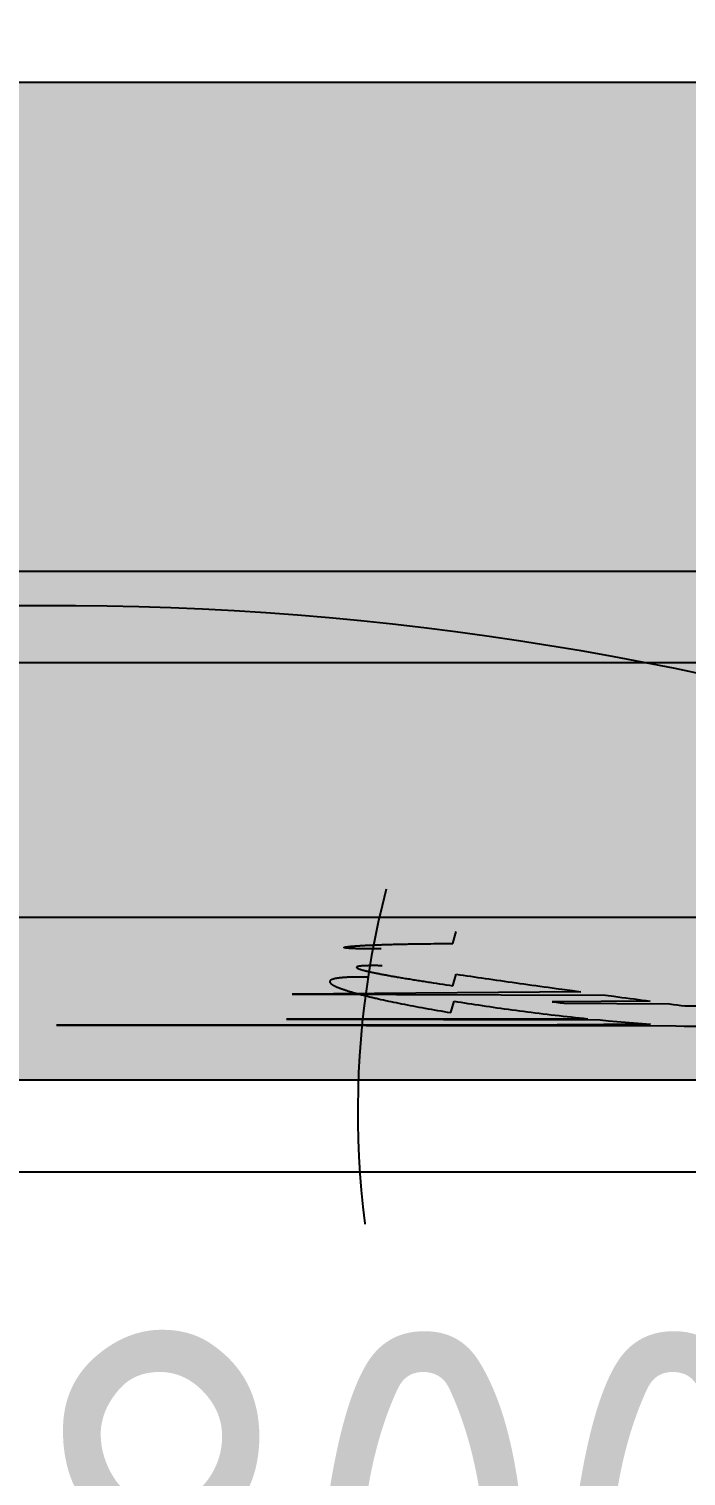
# Model space of a CAD drawing. Extents: x -74236 to 286982, y -14633 to 132816.
# Drawn here: x 93656 to 93979, y 114580 to 115291 of the extents above; entities that cross this region are included whole.
import ezdxf

# ---------------------------------------------------------------- set-up
doc = ezdxf.new("R2010")
doc.units = 0
doc.header["$LTSCALE"] = 10
doc.header["$MEASUREMENT"] = 0
doc.header["$PDSIZE"] = 5
for name, color, linetype in [('1活动家具', 4, 'Continuous'), ('3地坪', 8, 'Continuous'), ('5顶面布置', 3, 'Continuous'), ('5顶面标注', 3, 'Continuous'), ('6灯具标注', 1, 'Continuous'), ('7开关', 1, 'Continuous'), ('图框', 4, 'Continuous')]:
    doc.layers.add(name, color=color, linetype=linetype)
doc.styles.get("Standard").update_dxf_attribs({"font": 'gbenor.shx', "bigfont": 'gbcbig.shx'})
doc.styles.add('宋体', font='')
doc.styles.get('宋体').set_extended_font_data('SimSun')
doc.dimstyles.new('1-50 顶面', dxfattribs={"dimscale": 50, "dimtxt": 2.8, "dimasz": 1.5, "dimexe": 1, "dimexo": 1, "dimgap": 0.1, "dimtad": 1, "dimdec": 0, "dimzin": 0, "dimdsep": 46, "dimtxsty": '宋体', "dimblk": 'ARCHTICK', "dimcen": 0, "dimdle": 1, "dimclrd": 8, "dimclre": 8, "dimclrt": 43, "dimadec": 0, "dimazin": 0, "dimtfac": 1, "dimtdec": 0, "dimtix": 1, "dimtmove": 1, "dimatfit": 0, "dimldrblk": 'BOXFILLED', "dimfxl": 5, "dimfxlon": 1, "dimtfill": 1, "dimtolj": 1, "dimtzin": 0, "dimlwd": -1, "dimlwe": -1, "dimarcsym": 1})
doc.dimstyles.new('wl20', dxfattribs={"dimscale": 60, "dimtxt": 1.8, "dimasz": 0.03, "dimexe": 0, "dimexo": 0.625, "dimgap": 0.2, "dimtad": 1, "dimdec": 0, "dimrnd": 0.05, "dimdsep": 46, "dimtxsty": 'Standard', "dimblk": 'BZ', "dimcen": 0.06, "dimclrd": 127, "dimclre": 127, "dimclrt": 1, "dimadec": 0, "dimazin": 0, "dimtfac": 1, "dimtdec": 0, "dimtix": 1, "dimtmove": 2, "dimatfit": 3, "dimldrblk": 'jt', "dimfxl": 1, "dimtvp": 1, "dimtfill": 1, "dimtolj": 1, "dimtzin": 0, "dimarcsym": 0})

# ---------------------------------------------------------------- blocks, each defined once
blk = doc.blocks.new('_ArchTick')
at = {"color": 0, "linetype": 'ByBlock', "const_width": 0.4}
blk.add_lwpolyline([(-0.5, -0.5), (0.5, 0.5)], dxfattribs=at)
blk = doc.blocks.new('*D302')
at = {"color": 8, "transparency": 16777216}
for p, q in [((92884.15, 115547.67), (92884.15, 115847.67)), ((96254.15, 115547.67), (96254.15, 115847.67)), ((96304.15, 115797.67), (92834.15, 115797.67))]:
    blk.add_line(p, q, dxfattribs=at)
at = {"layer": 'Defpoints', "color": 0, "transparency": 16777216}
for p in [(92884.15, 115797.67), (92884.15, 115244.53), (96254.15, 115244.53)]:
    blk.add_point(p, dxfattribs=at)
at = {"color": 8, "transparency": 16777216, "xscale": 75, "yscale": 75, "zscale": 75, "rotation": 180}
blk.add_blockref('_ArchTick', (92884.15, 115797.67), dxfattribs=at)
at = {"color": 8, "transparency": 16777216, "xscale": 75, "yscale": 75, "zscale": 75}
blk.add_blockref('_ArchTick', (96254.15, 115797.67), dxfattribs=at)
at = {"color": 43, "transparency": 16777216, "insert": (94569.15, 115927.67), "char_height": 250, "attachment_point": 5, "style": '宋体', "bg_fill": 3, "box_fill_scale": 1.25, "bg_fill_color": 256, "bg_fill_true_color": 13158600, "bg_fill_transparency": 0}
blk.add_mtext('\\A1;3370', dxfattribs=at)
blk = doc.blocks.new('_BoxFilled')
at = {"color": 0, "linetype": 'ByBlock', "lineweight": -2}
blk.add_line((-0.5, 0), (-1, 0), dxfattribs=at)
at = {"color": 0, "linetype": 'ByBlock'}
blk.add_solid([(-0.5, 0.5), (0.5, 0.5), (-0.5, -0.5), (0.5, -0.5)], dxfattribs=at)
blk = doc.blocks.new('BZ')
at = {"layer": '图框', "linetype": 'Continuous'}
blk.add_hatch(color=2, dxfattribs=at).paths.add_polyline_path([(9.59, 6.47), (6.57, 9.41), (-10.49, -7.49), (-7.44, -10.7)])
blk.add_lwpolyline([(-7.44, -10.7), (9.59, 6.47), (6.57, 9.41), (-10.49, -7.49), (-7.44, -10.7)], dxfattribs=at)
blk = doc.blocks.new('*D494')
at = {"layer": '7开关', "color": 127, "lineweight": -2, "transparency": 16777216}
for p, q in [((93492.88, 115061.93), (93492.88, 115447.4)), ((93494.68, 115447.4), (95591.08, 115447.4)), ((95592.88, 115061.93), (95592.88, 115447.4))]:
    blk.add_line(p, q, dxfattribs=at)
at = {"layer": 'Defpoints', "color": 0, "transparency": 16777216}
for p in [(95592.88, 115447.4), (93492.88, 115024.43), (95592.88, 115024.43)]:
    blk.add_point(p, dxfattribs=at)
at = {"layer": '7开关', "color": 127, "lineweight": -2, "transparency": 16777216, "xscale": 1.8, "yscale": 1.8, "zscale": 1.8, "rotation": 180}
blk.add_blockref('BZ', (93492.88, 115447.4), dxfattribs=at)
at = {"layer": '7开关', "color": 127, "lineweight": -2, "transparency": 16777216, "xscale": 1.8, "yscale": 1.8, "zscale": 1.8}
blk.add_blockref('BZ', (95592.88, 115447.4), dxfattribs=at)
at = {"layer": '7开关', "color": 1, "transparency": 16777216, "insert": (94542.88, 115564.4), "char_height": 210, "attachment_point": 5, "bg_fill": 3, "box_fill_scale": 1.25, "bg_fill_color": 256, "bg_fill_true_color": 13158600, "bg_fill_transparency": 0}
blk.add_mtext('\\A1;2100', dxfattribs=at)
blk = doc.blocks.new('jt')
at = {"layer": '图框', "linetype": 'Continuous'}
blk.add_hatch(color=2, dxfattribs=at).paths.add_polyline_path([(-22, 17.67), (-16.75, 22.22), (0, 0), (-16.7, -22.03), (-22.01, -17.6), (-5.68, -0.01)])
blk.add_lwpolyline([(-22, 17.67), (-16.75, 22.22), (0, 0), (-16.7, -22.03), (-22.01, -17.6), (-5.68, -0.01), (-22, 17.67)], dxfattribs=at)
blk = doc.blocks.new('*D523')
at = {"layer": '6灯具标注', "color": 127, "lineweight": -2, "transparency": 16777216}
for p, q in [((93444.15, 114856.93), (93444.15, 114429.23)), ((94244.15, 114830.39), (94244.15, 114429.23)), ((93445.95, 114429.23), (94242.35, 114429.23))]:
    blk.add_line(p, q, dxfattribs=at)
at = {"layer": 'Defpoints', "color": 0, "transparency": 16777216}
for p in [(93444.15, 114894.43), (94244.15, 114867.89), (94244.15, 114429.23)]:
    blk.add_point(p, dxfattribs=at)
at = {"layer": '6灯具标注', "color": 127, "lineweight": -2, "transparency": 16777216, "xscale": 1.8, "yscale": 1.8, "zscale": 1.8, "rotation": 180}
blk.add_blockref('BZ', (93444.15, 114429.23), dxfattribs=at)
at = {"layer": '6灯具标注', "color": 127, "lineweight": -2, "transparency": 16777216, "xscale": 1.8, "yscale": 1.8, "zscale": 1.8}
blk.add_blockref('BZ', (94244.15, 114429.23), dxfattribs=at)
at = {"layer": '6灯具标注', "color": 1, "transparency": 16777216, "insert": (93844.15, 114546.23), "char_height": 210, "attachment_point": 5, "bg_fill": 3, "box_fill_scale": 1.25, "bg_fill_color": 256, "bg_fill_true_color": 13158600, "bg_fill_transparency": 0}
blk.add_mtext('\\A1;800', dxfattribs=at)

msp = doc.modelspace()

# ---------------------------------------------------------------- hatches: boundary and pattern name
msp.add_hatch(color=252).paths.add_polyline_path([(96774.15, 115264.43), (92644.15, 115264.43), (92644.15, 114755.9), (92884.15, 114790.08), (92884.15, 115024.43), (96774.15, 115024.43)])
at = {"layer": '3地坪'}
h = msp.add_hatch(dxfattribs=at)
h.set_pattern_fill('DOLMIT', color=253, scale=500, double=1)
h.set_pattern_definition([(0, (93024.15, 111354.38), (0, 125), []), (45, (93024.15, 111354.38), (-250, 250), [176.777, -353.553])])
h.paths.add_polyline_path([(98164.15, 115024.38), (92884.15, 115024.38), (92884.15, 111354.38), (98434.15, 111354.38), (98434.15, 111424.38), (98434.15, 112225.38), (98434.15, 112374.38), (98164.15, 112374.38), (98094.15, 112374.38), (96794.15, 112374.38), (96244.15, 112374.38), (96244.15, 113424.38), (98164.15, 113424.38)])
at = {"layer": '5顶面标注'}
h = msp.add_hatch(dxfattribs=at)
h.set_pattern_fill('AR-SAND', color=253, scale=60, double=1)
h.set_pattern_definition([(37.5, (0, 0), (-3.7796, 115.609426), [0, -91.2, 0, -102, 0, -97.5]), (7.5, (0, 0), (106.1866, 169.32876), [0, -49.2, 0, -82.2, 0, -31.5]), (327.5, (-73.8, 0), (186.84851, 0.33954), [0, -30, 0, -108, 0, -141]), (317.5, (-73.8, 0), (180.3676, 52.66053), [0, -15, 0, -70.8, 0, -81])])
h.paths.add_polyline_path([(96214.15, 112107.33), (96274.35, 112107.33), (96294.35, 112107.33), (96294.35, 112207.33), (96409.35, 112207.33), (96409.35, 112230.96), (96439.35, 112230.96), (96439.35, 112207.33), (96501.35, 112207.33), (96501.35, 112217.33), (96527.35, 112217.33), (96614.35, 112214.07), (96614.35, 112354.71), (96774.35, 112354.71), (96774.35, 112207.33), (96794.35, 112207.33), (96794.35, 111507.33), (96774.35, 111507.33), (96774.35, 111394.71), (96614.35, 111394.71), (96614.35, 111507.33), (96294.35, 111507.33), (96294.35, 111607.33), (96274.35, 111607.33), (96214.15, 111607.33), (96214.15, 111467.33), (96214.15, 111394.43), (93074.15, 111394.43), (93074.15, 114774.43), (96214.15, 114774.43)], flags=16)
edge = h.paths.add_edge_path(flags=0)
edge.add_line((96774.35, 112354.71), (96774.35, 112194))
edge.add_line((96774.35, 112194), (96779.35, 112194))
edge.add_arc((96779.35, 112187.33), 6.67, -89.99946, 90, ccw=False)
edge.add_line((96779.35, 112180.66), (96774.35, 112180.66))
edge.add_line((96774.35, 112180.66), (96774.35, 111534))
edge.add_line((96774.35, 111534), (96779.35, 111534))
edge.add_arc((96779.35, 111527.33), 6.67, -90, 90.00054, ccw=False)
edge.add_line((96779.35, 111520.66), (96774.35, 111520.66))
edge.add_line((96774.35, 111520.66), (96774.35, 111394.71))
edge.add_line((96774.35, 111394.71), (96614.35, 111394.71))
edge.add_line((96614.35, 111394.71), (96614.35, 112354.71))
edge.add_line((96614.35, 112354.71), (96774.35, 112354.71))
edge = h.paths.add_edge_path(flags=0)
edge.add_arc((96749.35, 112187.33), 6.67, 90, 360)
edge.add_line((96756.02, 112187.33), (96756.57, 112194))
edge.add_line((96756.57, 112194), (96749.35, 112194))
h.paths.add_polyline_path([(96439.35, 112227.33), (96434.35, 112232.33), (96434.35, 112227.33)], flags=0)
edge = h.paths.add_edge_path(flags=0)
edge.add_arc((96284.35, 112006.6), 2.35, 0, 180, ccw=False)
edge.add_arc((96284.35, 112006.49), 2.35, -176.97156, 2.87624, ccw=False)
edge.add_line((96282, 112006.36), (96282, 111906.77))
edge.add_arc((96284.35, 111906.73), 2.35, -180, 178.90169, ccw=False)
edge.add_line((96282, 111906.73), (96282, 111787.15))
edge.add_arc((96284.35, 111787.09), 2.35, -180, 178.53632, ccw=False)
edge.add_line((96282, 111787.09), (96282, 111687.31))
edge.add_arc((96284.35, 111687.21), 2.35, -180, 177.56312, ccw=False)
edge.add_line((96282, 111687.21), (96274.35, 111607.33))
edge.add_line((96274.35, 111607.33), (96282, 112006.6))
h.paths.add_polyline_path([(96178, 111734.05), (96796.8, 111734.05), (96796.8, 111935.18), (96178, 111935.18)], flags=16)
h.paths.add_polyline_path([(98104.15, 112474.43), (96804.15, 112474.43)], flags=17)
h.paths.add_polyline_path([(94384.15, 111114.43), (94384.15, 111354.43), (96280.61, 111354.43), (96280.61, 111114.43), (98684.15, 111114.43), (98684.15, 111424.43), (98444.15, 111424.43), (98444.15, 111354.43), (96794.35, 111354.43), (96794.35, 112374.43), (96254.15, 112374.43), (96254.15, 113424.43), (98174.15, 113424.43), (98174.15, 115024.43), (93034.15, 115024.43), (93034.15, 111114.43)])

# ---------------------------------------------------------------- linework, layer by layer
at = {"color": 255}
for p, q in [((92644.15, 115264.43), (100584.15, 115264.43)), ((92884.15, 115024.43), (100344.15, 115024.43))]:
    msp.add_line(p, q, dxfattribs=at)
at = {"layer": '1活动家具', "color": 8}
for p, q in [((93864.69, 114841.53), (93866.3, 114847.46)), ((93811.22, 114839.61), (93811.23, 114839.62)), ((93811.22, 114839.59), (93811.22, 114839.61)), ((93811.23, 114839.57), (93811.22, 114839.59)), ((93811.23, 114839.62), (93811.25, 114839.64)), ((93811.25, 114839.55), (93811.23, 114839.57)), ((93811.25, 114839.64), (93811.27, 114839.66)), ((93811.28, 114839.53), (93811.25, 114839.55)), ((93811.27, 114839.66), (93811.3, 114839.68)), ((93811.32, 114839.51), (93811.28, 114839.53)), ((93811.3, 114839.68), (93811.34, 114839.7)), ((93811.36, 114839.49), (93811.32, 114839.51)), ((93811.34, 114839.7), (93811.39, 114839.72)), ((93811.41, 114839.47), (93811.36, 114839.49)), ((93811.39, 114839.72), (93811.45, 114839.74)), ((93811.48, 114839.46), (93811.41, 114839.47)), ((93811.45, 114839.74), (93811.52, 114839.76)), ((93811.55, 114839.44), (93811.48, 114839.46)), ((93811.52, 114839.76), (93811.59, 114839.78)), ((93811.63, 114839.42), (93811.55, 114839.44)), ((93811.59, 114839.78), (93811.68, 114839.8)), ((93811.72, 114839.4), (93811.63, 114839.42)), ((93811.68, 114839.8), (93811.77, 114839.83)), ((93811.81, 114839.38), (93811.72, 114839.4)), ((93811.77, 114839.83), (93811.87, 114839.85)), ((93811.92, 114839.37), (93811.81, 114839.38)), ((93811.87, 114839.85), (93811.97, 114839.87)), ((93812.04, 114839.35), (93811.92, 114839.37)), ((93811.97, 114839.87), (93812.09, 114839.89)), ((93812.16, 114839.33), (93812.04, 114839.35)), ((93812.09, 114839.89), (93812.21, 114839.91)), ((93812.3, 114839.32), (93812.16, 114839.33)), ((93812.21, 114839.91), (93812.35, 114839.93)), ((93812.44, 114839.3), (93812.3, 114839.32)), ((93812.35, 114839.93), (93812.49, 114839.95)), ((93812.59, 114839.28), (93812.44, 114839.3)), ((93812.49, 114839.95), (93812.63, 114839.97)), ((93812.75, 114839.27), (93812.59, 114839.28)), ((93812.63, 114839.97), (93812.79, 114839.99)), ((93812.93, 114839.25), (93812.75, 114839.27)), ((93812.79, 114839.99), (93812.95, 114840.01)), ((93813.11, 114839.24), (93812.93, 114839.25)), ((93812.95, 114840.01), (93813.13, 114840.03)), ((93813.29, 114839.22), (93813.11, 114839.24)), ((93813.13, 114840.03), (93813.31, 114840.06)), ((93813.49, 114839.21), (93813.29, 114839.22)), ((93813.31, 114840.06), (93813.49, 114840.08)), ((93813.49, 114840.08), (93813.69, 114840.1)), ((93813.7, 114839.19), (93813.49, 114839.21)), ((93813.69, 114840.1), (93813.89, 114840.12)), ((93813.92, 114839.18), (93813.7, 114839.19)), ((93813.89, 114840.12), (93814.1, 114840.14)), ((93814.15, 114839.16), (93813.92, 114839.18)), ((93814.1, 114840.14), (93814.32, 114840.16)), ((93814.38, 114839.15), (93814.15, 114839.16)), ((93814.32, 114840.16), (93814.55, 114840.18)), ((93814.63, 114839.14), (93814.38, 114839.15)), ((93814.55, 114840.18), (93814.78, 114840.2)), ((93814.88, 114839.12), (93814.63, 114839.14)), ((93814.78, 114840.2), (93815.03, 114840.23)), ((93815.15, 114839.11), (93814.88, 114839.12)), ((93815.03, 114840.23), (93815.28, 114840.25)), ((93815.42, 114839.1), (93815.15, 114839.11)), ((93815.28, 114840.25), (93815.53, 114840.27)), ((93815.71, 114839.09), (93815.42, 114839.1)), ((93815.53, 114840.27), (93815.8, 114840.29)), ((93816, 114839.07), (93815.71, 114839.09)), ((93815.8, 114840.29), (93816.07, 114840.31)), ((93816.3, 114839.06), (93816, 114839.07)), ((93816.07, 114840.31), (93816.35, 114840.33)), ((93816.62, 114839.05), (93816.3, 114839.06)), ((93816.35, 114840.33), (93816.64, 114840.35)), ((93816.94, 114839.04), (93816.62, 114839.05)), ((93816.64, 114840.35), (93816.93, 114840.37)), ((93816.93, 114840.37), (93817.23, 114840.4)), ((93817.27, 114839.03), (93816.94, 114839.04)), ((93817.23, 114840.4), (93817.54, 114840.42)), ((93817.61, 114839.02), (93817.27, 114839.03)), ((93817.54, 114840.42), (93817.86, 114840.44)), ((93817.97, 114839.01), (93817.61, 114839.02)), ((93817.86, 114840.44), (93818.18, 114840.46)), ((93818.33, 114839), (93817.97, 114839.01)), ((93818.18, 114840.46), (93818.51, 114840.48)), ((93818.7, 114838.99), (93818.33, 114839)), ((93818.51, 114840.48), (93818.85, 114840.5)), ((93819.08, 114838.98), (93818.7, 114838.99)), ((93818.85, 114840.5), (93819.2, 114840.52)), ((93819.47, 114838.97), (93819.08, 114838.98)), ((93819.2, 114840.52), (93819.55, 114840.54)), ((93819.88, 114838.96), (93819.47, 114838.97)), ((93819.55, 114840.54), (93819.91, 114840.56)), ((93820.29, 114838.95), (93819.88, 114838.96)), ((93819.91, 114840.56), (93820.27, 114840.58)), ((93820.27, 114840.58), (93820.65, 114840.6)), ((93820.71, 114838.94), (93820.29, 114838.95)), ((93820.65, 114840.6), (93821.03, 114840.62)), ((93821.14, 114838.94), (93820.71, 114838.94)), ((93821.03, 114840.62), (93821.42, 114840.65)), ((93821.58, 114838.93), (93821.14, 114838.94)), ((93821.42, 114840.65), (93821.81, 114840.67)), ((93822.04, 114838.92), (93821.58, 114838.93)), ((93821.81, 114840.67), (93822.21, 114840.69)), ((93822.5, 114838.92), (93822.04, 114838.92)), ((93822.21, 114840.69), (93822.62, 114840.71)), ((93822.97, 114838.91), (93822.5, 114838.92)), ((93822.62, 114840.71), (93823.03, 114840.73)), ((93823.46, 114838.9), (93822.97, 114838.91)), ((93823.03, 114840.73), (93823.46, 114840.74)), ((93823.46, 114840.74), (93823.89, 114840.76)), ((93823.95, 114838.9), (93823.46, 114838.9)), ((93823.89, 114840.76), (93824.32, 114840.78)), ((93824.45, 114838.89), (93823.95, 114838.9)), ((93824.32, 114840.78), (93824.76, 114840.8)), ((93824.97, 114838.89), (93824.45, 114838.89)), ((93824.76, 114840.8), (93825.21, 114840.82)), ((93825.49, 114838.88), (93824.97, 114838.89)), ((93825.21, 114840.82), (93825.67, 114840.84)), ((93826.03, 114838.88), (93825.49, 114838.88)), ((93825.67, 114840.84), (93826.13, 114840.86)), ((93826.57, 114838.88), (93826.03, 114838.88)), ((93826.13, 114840.86), (93826.6, 114840.88)), ((93827.13, 114838.88), (93826.57, 114838.88)), ((93826.6, 114840.88), (93827.07, 114840.9)), ((93827.07, 114840.9), (93827.56, 114840.92)), ((93827.7, 114838.87), (93827.13, 114838.88)), ((93827.56, 114840.92), (93828.04, 114840.93)), ((93828.27, 114838.87), (93827.7, 114838.87)), ((93828.04, 114840.93), (93828.54, 114840.95)), ((93828.86, 114838.87), (93828.27, 114838.87)), ((93828.54, 114840.95), (93829.04, 114840.97)), ((93829.46, 114838.87), (93828.86, 114838.87)), ((93829.04, 114840.97), (93829.55, 114840.99)), ((93829.55, 114840.99), (93830.06, 114841.01)), ((93830.06, 114841.01), (93830.58, 114841.02)), ((93830.58, 114841.02), (93831.11, 114841.04)), ((93831.11, 114841.04), (93831.64, 114841.06)), ((93831.64, 114841.06), (93832.18, 114841.07)), ((93832.18, 114841.07), (93832.72, 114841.09)), ((93832.72, 114841.09), (93833.27, 114841.11)), ((93833.27, 114841.11), (93833.83, 114841.12)), ((93833.83, 114841.12), (93834.39, 114841.14)), ((93834.39, 114841.14), (93834.96, 114841.15)), ((93834.96, 114841.15), (93835.54, 114841.17)), ((93835.54, 114841.17), (93836.12, 114841.18)), ((93836.12, 114841.18), (93836.71, 114841.2)), ((93836.71, 114841.2), (93837.3, 114841.21)), ((93837.3, 114841.21), (93837.9, 114841.23)), ((93837.9, 114841.23), (93838.5, 114841.24)), ((93838.5, 114841.24), (93839.12, 114841.26)), ((93839.12, 114841.26), (93839.73, 114841.27)), ((93839.73, 114841.27), (93840.35, 114841.28)), ((93840.35, 114841.28), (93840.98, 114841.3)), ((93840.98, 114841.3), (93841.62, 114841.31)), ((93841.62, 114841.31), (93842.26, 114841.32)), ((93842.26, 114841.32), (93842.9, 114841.33)), ((93842.9, 114841.33), (93844.21, 114841.36)), ((93844.21, 114841.36), (93845.54, 114841.38)), ((93845.54, 114841.38), (93846.89, 114841.4)), ((93846.89, 114841.4), (93848.26, 114841.42)), ((93848.26, 114841.42), (93849.65, 114841.44)), ((93849.65, 114841.44), (93851.06, 114841.45)), ((93851.06, 114841.45), (93852.5, 114841.47)), ((93852.5, 114841.47), (93853.96, 114841.48)), ((93853.96, 114841.48), (93855.43, 114841.49)), ((93855.43, 114841.49), (93856.93, 114841.51)), ((93856.93, 114841.51), (93858.44, 114841.51)), ((93858.44, 114841.51), (93859.98, 114841.52)), ((93859.98, 114841.52), (93861.53, 114841.53)), ((93861.53, 114841.53), (93863.1, 114841.53)), ((93863.1, 114841.53), (93864.69, 114841.53)), ((93844.92, 114607.65), (94394.27, 114632.07)), ((95442.54, 114609.24), (93642.88, 114609.24)), ((93842.1, 114608.44), (93842.22, 114608.51)), ((93842.22, 114608.51), (93842.35, 114608.58)), ((93842.35, 114608.58), (93842.47, 114608.65)), ((93842.47, 114608.65), (93842.59, 114608.71)), ((93842.59, 114608.71), (93842.71, 114608.77)), ((93842.71, 114608.77), (93842.83, 114608.82)), ((93842.83, 114608.82), (93842.95, 114608.87)), ((93842.95, 114608.87), (93843.07, 114608.92)), ((93843.07, 114608.92), (93843.19, 114608.96)), ((93843.19, 114608.96), (93843.3, 114609)), ((93843.3, 114609), (93843.41, 114609.03)), ((93843.41, 114609.03), (93843.52, 114609.06)), ((93843.52, 114609.06), (93843.63, 114609.09)), ((93843.63, 114609.09), (93843.74, 114609.11)), ((93843.74, 114609.11), (93843.85, 114609.13)), ((93843.85, 114609.13), (93843.95, 114609.15)), ((93843.95, 114609.15), (93844.05, 114609.16)), ((93844.05, 114609.16), (93844.15, 114609.17)), ((93844.15, 114609.17), (93844.25, 114609.17)), ((93844.25, 114609.17), (93844.34, 114609.17)), ((93844.34, 114609.17), (93844.44, 114609.17)), ((93844.44, 114609.17), (93844.53, 114609.16)), ((93844.53, 114609.16), (93844.61, 114609.15)), ((93844.61, 114609.15), (93844.7, 114609.14)), ((93844.7, 114609.14), (93844.79, 114609.12)), ((93844.79, 114609.12), (93844.87, 114609.09)), ((93844.87, 114609.09), (93844.95, 114609.07)), ((93844.95, 114609.07), (93845.02, 114609.04)), ((93845.02, 114609.04), (93845.1, 114609)), ((93845.1, 114609), (93845.17, 114608.96)), ((93845.17, 114608.96), (93845.24, 114608.92)), ((93845.24, 114608.92), (93845.3, 114608.87)), ((93845.3, 114608.87), (93845.37, 114608.82)), ((93845.37, 114608.82), (93845.43, 114608.77)), ((93845.43, 114608.77), (93845.49, 114608.71)), ((93845.49, 114608.71), (93845.54, 114608.65)), ((93845.54, 114608.65), (93845.6, 114608.59)), ((93845.6, 114608.59), (93845.65, 114608.52)), ((93845.65, 114608.52), (93845.7, 114608.45)), ((93845.7, 114608.45), (93845.74, 114608.37)), ((93835.7, 114601.28), (93835.8, 114601.46)), ((93835.8, 114601.46), (93835.9, 114601.64)), ((93835.9, 114601.64), (93836, 114601.81)), ((93836, 114601.81), (93836.1, 114601.99)), ((93836.1, 114601.99), (93836.21, 114602.16)), ((93836.21, 114602.16), (93836.32, 114602.34)), ((93836.32, 114602.34), (93836.43, 114602.51)), ((93836.43, 114602.51), (93836.54, 114602.68)), ((93836.54, 114602.68), (93836.65, 114602.86)), ((93836.65, 114602.86), (93836.76, 114603.03)), ((93836.76, 114603.03), (93836.88, 114603.2)), ((93836.88, 114603.2), (93837, 114603.37)), ((93837, 114603.37), (93837.12, 114603.54)), ((93837.12, 114603.54), (93837.24, 114603.71)), ((93837.24, 114603.71), (93837.36, 114603.87)), ((93837.36, 114603.87), (93837.48, 114604.04)), ((93837.48, 114604.04), (93837.61, 114604.2)), ((93837.61, 114604.2), (93837.73, 114604.37)), ((93837.73, 114604.37), (93837.86, 114604.53)), ((93837.86, 114604.53), (93837.98, 114604.69)), ((93837.98, 114604.69), (93838.11, 114604.84)), ((93838.11, 114604.84), (93838.24, 114605)), ((93838.24, 114605), (93838.37, 114605.15)), ((93838.37, 114605.15), (93838.5, 114605.31)), ((93838.5, 114605.31), (93838.63, 114605.46)), ((93838.63, 114605.46), (93838.77, 114605.6)), ((93838.77, 114605.6), (93838.9, 114605.75)), ((93838.9, 114605.75), (93839.03, 114605.89)), ((93839.03, 114605.89), (93839.17, 114606.04)), ((93839.17, 114606.04), (93839.3, 114606.17)), ((93839.3, 114606.17), (93839.44, 114606.31)), ((93839.44, 114606.31), (93839.57, 114606.45)), ((93839.57, 114606.45), (93839.71, 114606.58)), ((93839.71, 114606.58), (93839.84, 114606.71)), ((93839.84, 114606.71), (93839.98, 114606.83)), ((93839.98, 114606.83), (93840.11, 114606.96)), ((93840.11, 114606.96), (93840.25, 114607.08)), ((93840.25, 114607.08), (93840.38, 114607.19)), ((93840.38, 114607.19), (93840.52, 114607.31)), ((93840.52, 114607.31), (93840.65, 114607.42)), ((93840.65, 114607.42), (93840.79, 114607.53)), ((93840.79, 114607.53), (93840.92, 114607.64)), ((93840.92, 114607.64), (93841.05, 114607.74)), ((93841.05, 114607.74), (93841.19, 114607.84)), ((93841.19, 114607.84), (93841.32, 114607.93)), ((93841.32, 114607.93), (93841.45, 114608.03)), ((93841.45, 114608.03), (93841.58, 114608.12)), ((93841.58, 114608.12), (93841.71, 114608.2)), ((93841.71, 114608.2), (93841.84, 114608.29)), ((93841.84, 114608.29), (93841.97, 114608.36)), ((93841.97, 114608.36), (93842.1, 114608.44)), ((93844.38, 114601.47), (93844.28, 114601.3)), ((93844.47, 114601.65), (93844.38, 114601.47)), ((93844.56, 114601.83), (93844.47, 114601.65)), ((93844.65, 114602), (93844.56, 114601.83)), ((93844.73, 114602.18), (93844.65, 114602)), ((93844.82, 114602.35), (93844.73, 114602.18)), ((93844.9, 114602.53), (93844.82, 114602.35)), ((93844.98, 114602.7), (93844.9, 114602.53)), ((93845.05, 114602.87), (93844.98, 114602.7)), ((93845.12, 114603.04), (93845.05, 114602.87)), ((93845.2, 114603.21), (93845.12, 114603.04)), ((93845.26, 114603.38), (93845.2, 114603.21)), ((93845.33, 114603.55), (93845.26, 114603.38)), ((93845.39, 114603.72), (93845.33, 114603.55)), ((93845.45, 114603.89), (93845.39, 114603.72)), ((93845.51, 114604.05), (93845.45, 114603.89)), ((93845.57, 114604.22), (93845.51, 114604.05)), ((93845.62, 114604.38), (93845.57, 114604.22)), ((93845.67, 114604.54), (93845.62, 114604.38)), ((93845.71, 114604.7), (93845.67, 114604.54)), ((93845.76, 114604.86), (93845.71, 114604.7)), ((93845.74, 114608.37), (93845.78, 114608.29)), ((93845.8, 114605.01), (93845.76, 114604.86)), ((93845.78, 114608.29), (93845.82, 114608.21)), ((93845.84, 114605.17), (93845.8, 114605.01)), ((93845.82, 114608.21), (93845.86, 114608.12)), ((93845.87, 114605.32), (93845.84, 114605.17)), ((93845.86, 114608.12), (93845.89, 114608.03)), ((93845.9, 114605.47), (93845.87, 114605.32)), ((93845.89, 114608.03), (93845.92, 114607.94)), ((93845.93, 114605.62), (93845.9, 114605.47)), ((93845.92, 114607.94), (93845.95, 114607.85)), ((93845.96, 114605.76), (93845.93, 114605.62)), ((93845.95, 114607.85), (93845.97, 114607.75)), ((93845.98, 114605.91), (93845.96, 114605.76)), ((93845.97, 114607.75), (93845.99, 114607.64)), ((93846, 114606.05), (93845.98, 114605.91)), ((93845.99, 114607.64), (93846.01, 114607.54)), ((93846.02, 114606.19), (93846, 114606.05)), ((93846.01, 114607.54), (93846.03, 114607.43)), ((93846.03, 114606.32), (93846.02, 114606.19)), ((93846.03, 114607.43), (93846.04, 114607.32)), ((93846.05, 114606.46), (93846.03, 114606.32)), ((93846.04, 114607.32), (93846.05, 114607.2)), ((93846.05, 114607.2), (93846.06, 114607.09)), ((93846.06, 114606.72), (93846.05, 114606.59)), ((93846.05, 114606.59), (93846.05, 114606.46)), ((93846.06, 114607.09), (93846.06, 114606.97)), ((93846.06, 114606.97), (93846.06, 114606.84)), ((93846.06, 114606.84), (93846.06, 114606.72)), ((93833.88, 114595.84), (93833.89, 114595.97)), ((93833.88, 114595.72), (93833.88, 114595.84)), ((93833.88, 114595.59), (93833.88, 114595.72)), ((93833.88, 114595.47), (93833.88, 114595.59)), ((93833.88, 114595.35), (93833.88, 114595.47)), ((93833.89, 114595.23), (93833.88, 114595.35)), ((93833.89, 114595.97), (93833.9, 114596.11)), ((93833.9, 114595.12), (93833.89, 114595.23)), ((93833.9, 114596.11), (93833.91, 114596.24)), ((93833.92, 114595.01), (93833.9, 114595.12)), ((93833.91, 114596.24), (93833.93, 114596.38)), ((93833.93, 114594.9), (93833.92, 114595.01)), ((93833.93, 114596.38), (93833.94, 114596.52)), ((93833.95, 114594.8), (93833.93, 114594.9)), ((93833.94, 114596.52), (93833.97, 114596.66)), ((93833.98, 114594.7), (93833.95, 114594.8)), ((93833.97, 114596.66), (93833.99, 114596.81)), ((93834, 114594.6), (93833.98, 114594.7)), ((93833.99, 114596.81), (93834.02, 114596.95)), ((93834.03, 114594.51), (93834, 114594.6)), ((93834.02, 114596.95), (93834.05, 114597.1)), ((93834.06, 114594.42), (93834.03, 114594.51)), ((93834.05, 114597.1), (93834.08, 114597.25)), ((93834.1, 114594.33), (93834.06, 114594.42)), ((93834.08, 114597.25), (93834.12, 114597.41)), ((93834.13, 114594.24), (93834.1, 114594.33)), ((93834.12, 114597.41), (93834.16, 114597.56)), ((93834.18, 114594.16), (93834.13, 114594.24)), ((93834.16, 114597.56), (93834.2, 114597.72)), ((93834.2, 114597.72), (93834.25, 114597.88)), ((93834.25, 114597.88), (93834.29, 114598.04)), ((93834.29, 114598.04), (93834.35, 114598.2)), ((93834.35, 114598.2), (93834.4, 114598.36)), ((93834.4, 114598.36), (93834.46, 114598.52)), ((93834.46, 114598.52), (93834.51, 114598.69)), ((93834.51, 114598.69), (93834.58, 114598.86)), ((93834.58, 114598.86), (93834.64, 114599.03)), ((93834.64, 114599.03), (93834.71, 114599.2)), ((93834.71, 114599.2), (93834.78, 114599.37)), ((93834.78, 114599.37), (93834.85, 114599.54)), ((93834.85, 114599.54), (93834.92, 114599.71)), ((93834.92, 114599.71), (93835, 114599.88)), ((93835, 114599.88), (93835.08, 114600.06)), ((93835.08, 114600.06), (93835.16, 114600.23)), ((93835.16, 114600.23), (93835.25, 114600.41)), ((93835.25, 114600.41), (93835.33, 114600.58)), ((93835.33, 114600.58), (93835.42, 114600.76)), ((93835.42, 114600.76), (93835.51, 114600.93)), ((93835.51, 114600.93), (93835.61, 114601.11)), ((93835.61, 114601.11), (93835.7, 114601.28)), ((93838.16, 114594.25), (93838.03, 114594.17)), ((93838.29, 114594.34), (93838.16, 114594.25)), ((93838.42, 114594.42), (93838.29, 114594.34)), ((93838.55, 114594.51), (93838.42, 114594.42)), ((93838.68, 114594.61), (93838.55, 114594.51)), ((93838.82, 114594.71), (93838.68, 114594.61)), ((93838.95, 114594.81), (93838.82, 114594.71)), ((93839.08, 114594.91), (93838.95, 114594.81)), ((93839.22, 114595.02), (93839.08, 114594.91)), ((93839.35, 114595.13), (93839.22, 114595.02)), ((93839.49, 114595.24), (93839.35, 114595.13)), ((93839.62, 114595.36), (93839.49, 114595.24)), ((93839.76, 114595.48), (93839.62, 114595.36)), ((93839.89, 114595.6), (93839.76, 114595.48)), ((93840.03, 114595.73), (93839.89, 114595.6)), ((93840.16, 114595.85), (93840.03, 114595.73)), ((93840.3, 114595.98), (93840.16, 114595.85)), ((93840.43, 114596.12), (93840.3, 114595.98)), ((93840.57, 114596.25), (93840.43, 114596.12)), ((93840.7, 114596.39), (93840.57, 114596.25)), ((93840.84, 114596.53), (93840.7, 114596.39)), ((93840.97, 114596.67), (93840.84, 114596.53)), ((93841.1, 114596.82), (93840.97, 114596.67)), ((93841.24, 114596.96), (93841.1, 114596.82)), ((93841.37, 114597.11), (93841.24, 114596.96)), ((93841.5, 114597.26), (93841.37, 114597.11)), ((93841.63, 114597.42), (93841.5, 114597.26)), ((93841.76, 114597.57), (93841.63, 114597.42)), ((93841.89, 114597.73), (93841.76, 114597.57)), ((93842.02, 114597.89), (93841.89, 114597.73)), ((93842.14, 114598.05), (93842.02, 114597.89)), ((93842.27, 114598.21), (93842.14, 114598.05)), ((93842.39, 114598.37), (93842.27, 114598.21)), ((93842.52, 114598.54), (93842.39, 114598.37)), ((93842.64, 114598.7), (93842.52, 114598.54)), ((93842.76, 114598.87), (93842.64, 114598.7)), ((93842.88, 114599.04), (93842.76, 114598.87)), ((93843, 114599.21), (93842.88, 114599.04)), ((93843.11, 114599.38), (93843, 114599.21)), ((93843.23, 114599.55), (93843.11, 114599.38)), ((93843.34, 114599.72), (93843.23, 114599.55)), ((93843.46, 114599.9), (93843.34, 114599.72)), ((93843.57, 114600.07), (93843.46, 114599.9)), ((93843.67, 114600.25), (93843.57, 114600.07)), ((93843.78, 114600.42), (93843.67, 114600.25)), ((93843.88, 114600.6), (93843.78, 114600.42)), ((93843.99, 114600.77), (93843.88, 114600.6)), ((93844.09, 114600.95), (93843.99, 114600.77)), ((93844.19, 114601.12), (93844.09, 114600.95)), ((93844.28, 114601.3), (93844.19, 114601.12)), ((93834.22, 114594.09), (93834.18, 114594.16)), ((93834.26, 114594.01), (93834.22, 114594.09)), ((93834.31, 114593.94), (93834.26, 114594.01)), ((93834.37, 114593.88), (93834.31, 114593.94)), ((93834.42, 114593.81), (93834.37, 114593.88)), ((93834.48, 114593.75), (93834.42, 114593.81)), ((93834.54, 114593.7), (93834.48, 114593.75)), ((93834.6, 114593.65), (93834.54, 114593.7)), ((93834.67, 114593.6), (93834.6, 114593.65)), ((93834.73, 114593.55), (93834.67, 114593.6)), ((93834.8, 114593.51), (93834.73, 114593.55)), ((93834.88, 114593.48), (93834.8, 114593.51)), ((93834.95, 114593.44), (93834.88, 114593.48)), ((93835.03, 114593.41), (93834.95, 114593.44)), ((93835.11, 114593.39), (93835.03, 114593.41)), ((93835.19, 114593.37), (93835.11, 114593.39)), ((93835.28, 114593.35), (93835.19, 114593.37)), ((93835.37, 114593.34), (93835.28, 114593.35)), ((93835.46, 114593.33), (93835.37, 114593.34)), ((93835.55, 114593.32), (93835.46, 114593.33)), ((93835.64, 114593.32), (93835.55, 114593.32)), ((93835.74, 114593.32), (93835.64, 114593.32)), ((93835.84, 114593.33), (93835.74, 114593.32)), ((93835.94, 114593.34), (93835.84, 114593.33)), ((93836.04, 114593.35), (93835.94, 114593.34)), ((93836.14, 114593.37), (93836.04, 114593.35)), ((93836.25, 114593.39), (93836.14, 114593.37)), ((93836.36, 114593.42), (93836.25, 114593.39)), ((93836.47, 114593.45), (93836.36, 114593.42)), ((93836.58, 114593.48), (93836.47, 114593.45)), ((93836.69, 114593.52), (93836.58, 114593.48)), ((93836.81, 114593.56), (93836.69, 114593.52)), ((93836.92, 114593.6), (93836.81, 114593.56)), ((93837.04, 114593.65), (93836.92, 114593.6)), ((93837.16, 114593.7), (93837.04, 114593.65)), ((93837.28, 114593.76), (93837.16, 114593.7)), ((93837.4, 114593.82), (93837.28, 114593.76)), ((93837.53, 114593.88), (93837.4, 114593.82)), ((93837.65, 114593.95), (93837.53, 114593.88)), ((93837.78, 114594.02), (93837.65, 114593.95)), ((93837.91, 114594.09), (93837.78, 114594.02)), ((93838.03, 114594.17), (93837.91, 114594.09))]:
    msp.add_line(p, q, dxfattribs=at)
at = {"layer": '1活动家具', "color": 8, "extrusion": (0, 0, -1)}
for p, q in [((93817.51, 114829.93), (93817.49, 114829.89)), ((93817.49, 114829.89), (93817.49, 114829.84)), ((93817.49, 114829.84), (93817.5, 114829.8)), ((93817.5, 114829.8), (93817.53, 114829.75)), ((93817.53, 114829.98), (93817.51, 114829.93)), ((93817.57, 114830.02), (93817.53, 114829.98)), ((93817.53, 114829.75), (93817.56, 114829.7)), ((93817.56, 114829.7), (93817.61, 114829.65)), ((93817.62, 114830.06), (93817.57, 114830.02)), ((93817.61, 114829.65), (93817.67, 114829.6)), ((93817.68, 114830.1), (93817.62, 114830.06)), ((93817.67, 114829.6), (93817.74, 114829.54)), ((93817.76, 114830.14), (93817.68, 114830.1)), ((93817.74, 114829.54), (93817.82, 114829.49)), ((93817.84, 114830.18), (93817.76, 114830.14)), ((93817.82, 114829.49), (93817.92, 114829.43)), ((93817.94, 114830.21), (93817.84, 114830.18)), ((93817.92, 114829.43), (93818.02, 114829.38)), ((93818.06, 114830.25), (93817.94, 114830.21)), ((93818.02, 114829.38), (93818.14, 114829.32)), ((93818.18, 114830.28), (93818.06, 114830.25)), ((93818.14, 114829.32), (93818.27, 114829.26)), ((93818.32, 114830.32), (93818.18, 114830.28)), ((93818.27, 114829.26), (93818.41, 114829.2)), ((93818.47, 114830.35), (93818.32, 114830.32)), ((93818.41, 114829.2), (93818.56, 114829.14)), ((93818.64, 114830.38), (93818.47, 114830.35)), ((93818.56, 114829.14), (93818.72, 114829.08)), ((93818.82, 114830.41), (93818.64, 114830.38)), ((93818.72, 114829.08), (93818.9, 114829.02)), ((93819.01, 114830.43), (93818.82, 114830.41)), ((93818.9, 114829.02), (93819.08, 114828.95)), ((93819.21, 114830.46), (93819.01, 114830.43)), ((93819.08, 114828.95), (93819.27, 114828.89)), ((93819.43, 114830.49), (93819.21, 114830.46)), ((93819.27, 114828.89), (93819.48, 114828.82)), ((93819.66, 114830.51), (93819.43, 114830.49)), ((93819.48, 114828.82), (93819.7, 114828.75)), ((93819.91, 114830.53), (93819.66, 114830.51)), ((93819.7, 114828.75), (93819.93, 114828.69)), ((93820.16, 114830.55), (93819.91, 114830.53)), ((93820.44, 114830.57), (93820.16, 114830.55)), ((93820.72, 114830.59), (93820.44, 114830.57)), ((93821.02, 114830.61), (93820.72, 114830.59)), ((93821.33, 114830.62), (93821.02, 114830.61)), ((93821.66, 114830.64), (93821.33, 114830.62)), ((93822, 114830.65), (93821.66, 114830.64)), ((93822.36, 114830.66), (93822, 114830.65)), ((93822.73, 114830.67), (93822.36, 114830.66)), ((93823.11, 114830.68), (93822.73, 114830.67)), ((93823.51, 114830.69), (93823.11, 114830.68)), ((93823.92, 114830.69), (93823.51, 114830.69)), ((93824.35, 114830.7), (93823.92, 114830.69)), ((93824.79, 114830.7), (93824.35, 114830.7)), ((93825.24, 114830.7), (93824.79, 114830.7)), ((93825.71, 114830.7), (93825.24, 114830.7)), ((93826.2, 114830.7), (93825.71, 114830.7)), ((93826.7, 114830.7), (93826.2, 114830.7)), ((93827.22, 114830.7), (93826.7, 114830.7)), ((93827.74, 114830.69), (93827.22, 114830.7)), ((93828.29, 114830.68), (93827.74, 114830.69)), ((93828.85, 114830.68), (93828.29, 114830.68)), ((93829.43, 114830.67), (93828.85, 114830.68)), ((93830.02, 114830.65), (93829.43, 114830.67)), ((93804.29, 114822.97), (93804.28, 114822.9)), ((93804.28, 114822.9), (93804.28, 114822.82)), ((93804.28, 114822.82), (93804.28, 114822.75)), ((93804.28, 114822.75), (93804.3, 114822.67)), ((93804.32, 114823.05), (93804.29, 114822.97)), ((93804.3, 114822.67), (93804.32, 114822.59)), ((93804.35, 114823.12), (93804.32, 114823.05)), ((93804.32, 114822.59), (93804.35, 114822.51)), ((93804.39, 114823.19), (93804.35, 114823.12)), ((93804.35, 114822.51), (93804.39, 114822.43)), ((93804.43, 114823.26), (93804.39, 114823.19)), ((93804.39, 114822.43), (93804.44, 114822.35)), ((93804.49, 114823.33), (93804.43, 114823.26)), ((93804.44, 114822.35), (93804.5, 114822.27)), ((93804.56, 114823.39), (93804.49, 114823.33)), ((93804.5, 114822.27), (93804.56, 114822.18)), ((93804.64, 114823.46), (93804.56, 114823.39)), ((93804.56, 114822.18), (93804.64, 114822.1)), ((93804.72, 114823.53), (93804.64, 114823.46)), ((93804.64, 114822.1), (93804.72, 114822.01)), ((93804.82, 114823.59), (93804.72, 114823.53)), ((93804.72, 114822.01), (93804.81, 114821.93)), ((93804.81, 114821.93), (93804.91, 114821.84)), ((93804.92, 114823.65), (93804.82, 114823.59)), ((93804.91, 114821.84), (93805.02, 114821.75)), ((93805.03, 114823.71), (93804.92, 114823.65)), ((93805.02, 114821.75), (93805.14, 114821.66)), ((93805.15, 114823.77), (93805.03, 114823.71)), ((93805.14, 114821.66), (93805.26, 114821.57)), ((93805.29, 114823.83), (93805.15, 114823.77)), ((93805.43, 114823.89), (93805.29, 114823.83)), ((93805.58, 114823.95), (93805.43, 114823.89)), ((93805.74, 114824), (93805.58, 114823.95)), ((93805.91, 114824.06), (93805.74, 114824)), ((93806.09, 114824.11), (93805.91, 114824.06)), ((93806.28, 114824.16), (93806.09, 114824.11)), ((93806.48, 114824.21), (93806.28, 114824.16)), ((93806.68, 114824.26), (93806.48, 114824.21)), ((93806.9, 114824.31), (93806.68, 114824.26)), ((93807.13, 114824.36), (93806.9, 114824.31)), ((93807.37, 114824.4), (93807.13, 114824.36)), ((93807.62, 114824.45), (93807.37, 114824.4)), ((93807.87, 114824.49), (93807.62, 114824.45)), ((93808.14, 114824.53), (93807.87, 114824.49)), ((93808.42, 114824.57), (93808.14, 114824.53)), ((93808.7, 114824.61), (93808.42, 114824.57)), ((93809, 114824.65), (93808.7, 114824.61)), ((93809.31, 114824.68), (93809, 114824.65)), ((93809.63, 114824.72), (93809.31, 114824.68)), ((93809.95, 114824.75), (93809.63, 114824.72)), ((93810.29, 114824.78), (93809.95, 114824.75)), ((93810.64, 114824.81), (93810.29, 114824.78)), ((93811, 114824.84), (93810.64, 114824.81)), ((93811.37, 114824.87), (93811, 114824.84)), ((93811.75, 114824.89), (93811.37, 114824.87)), ((93812.14, 114824.92), (93811.75, 114824.89)), ((93812.54, 114824.94), (93812.14, 114824.92)), ((93812.95, 114824.96), (93812.54, 114824.94)), ((93813.37, 114824.98), (93812.95, 114824.96)), ((93813.8, 114825), (93813.37, 114824.98)), ((93814.24, 114825.02), (93813.8, 114825)), ((93814.69, 114825.03), (93814.24, 114825.02)), ((93815.15, 114825.05), (93814.69, 114825.03)), ((93815.63, 114825.06), (93815.15, 114825.05)), ((93816.11, 114825.07), (93815.63, 114825.06)), ((93816.61, 114825.08), (93816.11, 114825.07)), ((93817.11, 114825.09), (93816.61, 114825.08)), ((93817.63, 114825.09), (93817.11, 114825.09)), ((93818.16, 114825.1), (93817.63, 114825.09)), ((93818.7, 114825.1), (93818.16, 114825.1)), ((93819.25, 114825.1), (93818.7, 114825.1)), ((93819.81, 114825.1), (93819.25, 114825.1)), ((93820.38, 114825.1), (93819.81, 114825.1)), ((93819.93, 114828.69), (93820.16, 114828.62)), ((93820.16, 114828.62), (93820.41, 114828.55)), ((93820.96, 114825.1), (93820.38, 114825.1)), ((93820.41, 114828.55), (93820.67, 114828.48)), ((93820.67, 114828.48), (93820.94, 114828.4)), ((93820.94, 114828.4), (93821.22, 114828.33)), ((93821.55, 114825.09), (93820.96, 114825.1)), ((93821.22, 114828.33), (93821.51, 114828.26)), ((93821.51, 114828.26), (93821.81, 114828.18)), ((93822.16, 114825.09), (93821.55, 114825.09)), ((93821.81, 114828.18), (93822.12, 114828.11)), ((93822.12, 114828.11), (93822.45, 114828.03)), ((93822.77, 114825.08), (93822.16, 114825.09)), ((93822.45, 114828.03), (93822.78, 114827.95)), ((93822.78, 114827.95), (93823.12, 114827.87)), ((93823.12, 114827.87), (93823.47, 114827.79)), ((93823.47, 114827.79), (93823.83, 114827.71)), ((93823.83, 114827.71), (93824.2, 114827.63)), ((93824.2, 114827.63), (93824.58, 114827.55)), ((93824.58, 114827.55), (93824.97, 114827.46)), ((93824.97, 114827.46), (93825.37, 114827.38)), ((93825.37, 114827.38), (93825.77, 114827.29)), ((93825.77, 114827.29), (93826.19, 114827.21)), ((93826.19, 114827.21), (93826.62, 114827.12)), ((93826.62, 114827.12), (93827.06, 114827.03)), ((93827.06, 114827.03), (93827.5, 114826.94)), ((93827.5, 114826.94), (93827.95, 114826.85)), ((93827.95, 114826.85), (93828.42, 114826.76)), ((93828.42, 114826.76), (93828.89, 114826.67)), ((93828.89, 114826.67), (93829.37, 114826.58)), ((93829.37, 114826.58), (93829.86, 114826.49)), ((93829.86, 114826.49), (93830.36, 114826.39)), ((93830.36, 114826.39), (93830.87, 114826.3)), ((93830.87, 114826.3), (93831.38, 114826.2)), ((93831.38, 114826.2), (93831.91, 114826.11)), ((93831.91, 114826.11), (93832.44, 114826.01)), ((93832.44, 114826.01), (93832.98, 114825.91)), ((93832.98, 114825.91), (93833.53, 114825.81)), ((93833.53, 114825.81), (93834.08, 114825.71)), ((93834.08, 114825.71), (93834.65, 114825.61)), ((93834.65, 114825.61), (93835.22, 114825.51)), ((93835.22, 114825.51), (93835.8, 114825.41)), ((93835.8, 114825.41), (93836.39, 114825.31)), ((93836.39, 114825.31), (93836.99, 114825.21)), ((93836.99, 114825.21), (93837.6, 114825.1)), ((93837.6, 114825.1), (93838.21, 114825)), ((93838.21, 114825), (93838.83, 114824.89)), ((93838.83, 114824.89), (93839.45, 114824.79)), ((93839.45, 114824.79), (93840.09, 114824.68)), ((93840.09, 114824.68), (93840.73, 114824.57)), ((93840.73, 114824.57), (93841.38, 114824.46)), ((93841.38, 114824.46), (93842.04, 114824.36)), ((93842.04, 114824.36), (93842.7, 114824.25)), ((93842.7, 114824.25), (93843.37, 114824.14)), ((93843.37, 114824.14), (93844.05, 114824.03)), ((93844.05, 114824.03), (93844.74, 114823.91)), ((93844.74, 114823.91), (93845.43, 114823.8)), ((93845.43, 114823.8), (93846.13, 114823.69)), ((93846.13, 114823.69), (93846.83, 114823.58)), ((93846.83, 114823.58), (93847.54, 114823.46)), ((93847.54, 114823.46), (93848.26, 114823.35)), ((93848.26, 114823.35), (93848.99, 114823.23)), ((93848.99, 114823.23), (93849.72, 114823.12)), ((93849.72, 114823.12), (93850.46, 114823)), ((93850.46, 114823), (93851.2, 114822.88)), ((93851.2, 114822.88), (93851.95, 114822.77)), ((93851.95, 114822.77), (93852.71, 114822.65)), ((93852.71, 114822.65), (93853.47, 114822.53)), ((93853.47, 114822.53), (93854.24, 114822.41)), ((93854.24, 114822.41), (93855.01, 114822.29)), ((93855.01, 114822.29), (93856.58, 114822.05)), ((93856.58, 114822.05), (93858.17, 114821.81)), ((93858.17, 114821.81), (93859.78, 114821.57)), ((93864.74, 114820.82), (93866.43, 114826.5)), ((93866.43, 114826.5), (93868.15, 114826.24)), ((93868.15, 114826.24), (93869.88, 114825.99)), ((93869.88, 114825.99), (93871.63, 114825.73)), ((93871.63, 114825.73), (93873.4, 114825.47)), ((93873.4, 114825.47), (93875.18, 114825.21)), ((93875.18, 114825.21), (93876.98, 114824.95)), ((93876.98, 114824.95), (93878.8, 114824.69)), ((93878.8, 114824.69), (93880.63, 114824.42)), ((93880.63, 114824.42), (93882.48, 114824.16)), ((93882.48, 114824.16), (93884.34, 114823.89)), ((93884.34, 114823.89), (93886.21, 114823.63)), ((93886.21, 114823.63), (93888.1, 114823.36)), ((93888.1, 114823.36), (93890, 114823.09)), ((93890, 114823.09), (93891.91, 114822.82)), ((93891.91, 114822.82), (93893.83, 114822.55)), ((93893.83, 114822.55), (93895.77, 114822.28)), ((93895.77, 114822.28), (93897.71, 114822)), ((93897.71, 114822), (93899.66, 114821.73)), ((93899.66, 114821.73), (93901.62, 114821.46)), ((93927.64, 114817.87), (93785.73, 114816.76)), ((93785.73, 114816.76), (93939.77, 114816.21)), ((93805.26, 114821.57), (93805.39, 114821.48)), ((93805.39, 114821.48), (93805.54, 114821.39)), ((93805.54, 114821.39), (93805.69, 114821.3)), ((93805.69, 114821.3), (93805.84, 114821.2)), ((93805.84, 114821.2), (93806.01, 114821.11)), ((93806.01, 114821.11), (93806.18, 114821.01)), ((93806.18, 114821.01), (93806.37, 114820.91)), ((93806.37, 114820.91), (93806.56, 114820.82)), ((93806.56, 114820.82), (93806.76, 114820.72)), ((93806.76, 114820.72), (93806.96, 114820.62)), ((93806.96, 114820.62), (93807.18, 114820.52)), ((93807.18, 114820.52), (93807.4, 114820.42)), ((93807.4, 114820.42), (93807.63, 114820.32)), ((93807.63, 114820.32), (93807.87, 114820.21)), ((93807.87, 114820.21), (93808.11, 114820.11)), ((93808.11, 114820.11), (93808.36, 114820.01)), ((93808.36, 114820.01), (93808.62, 114819.9)), ((93808.62, 114819.9), (93808.89, 114819.8)), ((93808.89, 114819.8), (93809.17, 114819.69)), ((93809.17, 114819.69), (93809.45, 114819.58)), ((93809.45, 114819.58), (93809.74, 114819.47)), ((93809.74, 114819.47), (93810.04, 114819.36)), ((93810.04, 114819.36), (93810.35, 114819.26)), ((93810.35, 114819.26), (93810.66, 114819.14)), ((93810.66, 114819.14), (93810.98, 114819.03)), ((93810.98, 114819.03), (93811.31, 114818.92)), ((93811.31, 114818.92), (93811.65, 114818.81)), ((93811.65, 114818.81), (93811.99, 114818.7)), ((93811.99, 114818.7), (93812.34, 114818.58)), ((93812.34, 114818.58), (93812.7, 114818.47)), ((93812.7, 114818.47), (93813.06, 114818.35)), ((93813.06, 114818.35), (93813.43, 114818.24)), ((93813.43, 114818.24), (93813.81, 114818.12)), ((93813.81, 114818.12), (93814.2, 114818.01)), ((93814.2, 114818.01), (93814.59, 114817.89)), ((93814.59, 114817.89), (93814.99, 114817.77)), ((93814.99, 114817.77), (93815.4, 114817.65)), ((93815.4, 114817.65), (93815.81, 114817.53)), ((93815.81, 114817.53), (93816.23, 114817.41)), ((93816.23, 114817.41), (93816.66, 114817.29)), ((93816.66, 114817.29), (93817.09, 114817.17)), ((93817.09, 114817.17), (93817.53, 114817.05)), ((93817.53, 114817.05), (93817.98, 114816.93)), ((93817.98, 114816.93), (93818.43, 114816.81)), ((93818.43, 114816.81), (93818.89, 114816.68)), ((93818.89, 114816.68), (93819.36, 114816.56)), ((93819.36, 114816.56), (93819.83, 114816.43)), ((93819.83, 114816.43), (93820.31, 114816.31)), ((93820.31, 114816.31), (93820.8, 114816.18)), ((93820.8, 114816.18), (93821.29, 114816.06)), ((93821.29, 114816.06), (93821.79, 114815.93)), ((93821.79, 114815.93), (93822.3, 114815.81)), ((93822.3, 114815.81), (93822.81, 114815.68)), ((93822.81, 114815.68), (93823.33, 114815.55)), ((93823.33, 114815.55), (93823.85, 114815.42)), ((93823.85, 114815.42), (93824.39, 114815.3)), ((93824.39, 114815.3), (93824.92, 114815.17)), ((93824.92, 114815.17), (93825.47, 114815.04)), ((93825.47, 114815.04), (93826.02, 114814.91)), ((93826.02, 114814.91), (93826.57, 114814.78)), ((93826.57, 114814.78), (93827.13, 114814.65)), ((93827.13, 114814.65), (93827.7, 114814.52)), ((93827.7, 114814.52), (93828.27, 114814.39)), ((93859.78, 114821.57), (93861.41, 114821.32)), ((93861.41, 114821.32), (93863.07, 114821.07)), ((93863.07, 114821.07), (93864.74, 114820.82)), ((93901.62, 114821.46), (93903.59, 114821.18)), ((93903.59, 114821.18), (93905.57, 114820.91)), ((93905.57, 114820.91), (93907.55, 114820.63)), ((93907.55, 114820.63), (93909.54, 114820.35)), ((93909.54, 114820.35), (93911.53, 114820.08)), ((93911.53, 114820.08), (93915.54, 114819.53)), ((93915.54, 114819.53), (93919.57, 114818.97)), ((93919.57, 114818.97), (93923.6, 114818.42)), ((93923.6, 114818.42), (93927.64, 114817.87)), ((93939.77, 114816.21), (93943.79, 114815.67)), ((93943.79, 114815.67), (93947.8, 114815.12)), ((93947.8, 114815.12), (93949.79, 114814.85)), ((93949.79, 114814.85), (93951.78, 114814.58)), ((93951.78, 114814.58), (93953.77, 114814.32)), ((93828.27, 114814.39), (93829.44, 114814.13)), ((93829.44, 114814.13), (93830.62, 114813.86)), ((93830.62, 114813.86), (93831.83, 114813.6)), ((93831.83, 114813.6), (93833.07, 114813.33)), ((93833.07, 114813.33), (93834.32, 114813.06)), ((93834.32, 114813.06), (93835.6, 114812.79)), ((93835.6, 114812.79), (93836.9, 114812.53)), ((93836.9, 114812.53), (93838.22, 114812.26)), ((93838.22, 114812.26), (93839.56, 114811.98)), ((93839.56, 114811.98), (93840.93, 114811.71)), ((93840.93, 114811.71), (93842.31, 114811.44)), ((93842.31, 114811.44), (93843.71, 114811.17)), ((93843.71, 114811.17), (93845.14, 114810.9)), ((93845.14, 114810.9), (93846.58, 114810.62)), ((93846.58, 114810.62), (93848.04, 114810.35)), ((93848.04, 114810.35), (93849.53, 114810.07)), ((93849.53, 114810.07), (93851.03, 114809.8)), ((93851.03, 114809.8), (93852.55, 114809.52)), ((93852.55, 114809.52), (93854.08, 114809.25)), ((93854.08, 114809.25), (93855.64, 114808.98)), ((93855.64, 114808.98), (93857.21, 114808.7)), ((93857.21, 114808.7), (93858.8, 114808.43)), ((93858.8, 114808.43), (93860.41, 114808.15)), ((93860.41, 114808.15), (93862.03, 114807.88)), ((93862.03, 114807.88), (93863.67, 114807.61)), ((93863.67, 114807.61), (93865.33, 114813.26)), ((93865.33, 114813.26), (93867, 114812.99)), ((93867, 114812.99), (93868.68, 114812.72)), ((93868.68, 114812.72), (93870.39, 114812.45)), ((93870.39, 114812.45), (93872.1, 114812.18)), ((93872.1, 114812.18), (93873.83, 114811.91)), ((93873.83, 114811.91), (93875.58, 114811.64)), ((93875.58, 114811.64), (93877.34, 114811.38)), ((93877.34, 114811.38), (93879.11, 114811.11)), ((93879.11, 114811.11), (93880.9, 114810.85)), ((93880.9, 114810.85), (93882.7, 114810.59)), ((93882.7, 114810.59), (93884.51, 114810.32)), ((93884.51, 114810.32), (93886.33, 114810.06)), ((93886.33, 114810.06), (93888.17, 114809.81)), ((93888.17, 114809.81), (93890.02, 114809.55)), ((93890.02, 114809.55), (93891.88, 114809.29)), ((93891.88, 114809.29), (93893.75, 114809.04)), ((93893.75, 114809.04), (93895.63, 114808.79)), ((93895.63, 114808.79), (93897.52, 114808.54)), ((93897.52, 114808.54), (93899.42, 114808.29)), ((93899.42, 114808.29), (93901.34, 114808.04)), ((93901.34, 114808.04), (93903.26, 114807.8)), ((93903.26, 114807.8), (93905.19, 114807.56)), ((93905.19, 114807.56), (93907.13, 114807.32)), ((93961.63, 114813.25), (93913.57, 114812.99)), ((93913.57, 114812.99), (93915.51, 114812.73)), ((93915.51, 114812.73), (93917.43, 114812.46)), ((93917.43, 114812.46), (93919.34, 114812.21)), ((93919.34, 114812.21), (93971.24, 114811.95)), ((93953.77, 114814.32), (93955.75, 114814.05)), ((93955.75, 114814.05), (93957.72, 114813.78)), ((93957.72, 114813.78), (93959.68, 114813.52)), ((93959.68, 114813.52), (93961.63, 114813.25)), ((93971.24, 114811.95), (93973.13, 114811.69)), ((93973.13, 114811.69), (93975.01, 114811.44)), ((93975.01, 114811.44), (93976.87, 114811.18)), ((93976.87, 114811.18), (93978.72, 114810.93)), ((93978.72, 114810.93), (94130.55, 114810.68)), ((93915.97, 114801.69), (93670.11, 114801.42)), ((93670.11, 114801.42), (93974.25, 114801.17)), ((93931.01, 114804.65), (93783.04, 114804.44)), ((93783.04, 114804.44), (93937.12, 114804.04)), ((93907.13, 114807.32), (93909.08, 114807.08)), ((93909.08, 114807.08), (93911.04, 114806.84)), ((93911.04, 114806.84), (93913, 114806.61)), ((93913, 114806.61), (93914.98, 114806.38)), ((93914.98, 114806.38), (93916.96, 114806.16)), ((93961.83, 114801.97), (93915.97, 114801.69)), ((93916.96, 114806.16), (93918.95, 114805.93)), ((93918.95, 114805.93), (93920.94, 114805.71)), ((93920.94, 114805.71), (93922.94, 114805.49)), ((93922.94, 114805.49), (93924.95, 114805.27)), ((93924.95, 114805.27), (93926.96, 114805.06)), ((93926.96, 114805.06), (93928.98, 114804.85)), ((93928.98, 114804.85), (93931.01, 114804.65)), ((93937.12, 114804.04), (93941.21, 114803.66)), ((93941.21, 114803.66), (93945.31, 114803.29)), ((93945.31, 114803.29), (93949.43, 114802.94)), ((93949.43, 114802.94), (93953.56, 114802.6)), ((93953.56, 114802.6), (93957.69, 114802.28)), ((93957.69, 114802.28), (93961.83, 114801.97)), ((93974.25, 114801.17), (93978.38, 114800.94)), ((93978.38, 114800.94), (94132.51, 114800.72))]:
    msp.add_line(p, q, dxfattribs=at)
at = {"layer": '1活动家具'}
msp.add_lwpolyline([(93642.88, 112924.43), (93642.88, 115024.43), (95442.88, 115024.43), (95442.88, 112924.43)], close=True, dxfattribs=at)
at = {"layer": '1活动家具', "color": 8}
msp.add_arc((94255, 114758.63), 436.99, 165.47797, 200.21196, dxfattribs=at)
at = {"layer": '5顶面布置', "color": 3}
msp.add_lwpolyline([(96214.15, 114774.43), (93074.15, 114774.43), (93074.15, 111394.43), (96214.15, 111394.43)], close=True, dxfattribs=at)
at = {"layer": '7开关', "color": 6}
for centre, radius, start, end in [((93668.86, 113486.25), 1521.16, 67.77833, 105.55582), ((95226.25, 115014.36), 2015.81, 183.85187, 253.21576)]:
    msp.add_arc(centre, radius, start, end, dxfattribs=at)

# ---------------------------------------------------------------- next in the draw order: dimensions: what is measured, and where the dimension line sits
at = {"color": 6}
dim = msp.add_linear_dim(base=(92884.15, 115797.67), p1=(96254.15, 115244.53), p2=(92884.15, 115244.53), dimstyle='1-50 顶面', override={"dimtxt": 5, "dimtad": 2}, dxfattribs=at)
dim.commit()
dim.dimension.update_dxf_attribs({"geometry": '*D302', "text_midpoint": (94569.15, 115927.67)})
at = {"layer": '6灯具标注', "color": 6}
dim = msp.add_linear_dim(base=(94244.15, 114429.23), p1=(93444.15, 114894.43), p2=(94244.15, 114867.89), dimstyle='wl20', override={"dimtxt": 3.5, "dimfxl": 300, "dimfxlon": 1, "dimarcsym": 1}, dxfattribs=at)
dim.commit()
dim.dimension.update_dxf_attribs({"geometry": '*D523', "text_midpoint": (93844.15, 114546.23)})

# ---------------------------------------------------------------- next in the draw order: dimensions: what is measured, and where the dimension line sits
at = {"layer": '7开关', "color": 6}
dim = msp.add_linear_dim(base=(95592.88, 115447.4), p1=(93492.88, 115024.43), p2=(95592.88, 115024.43), dimstyle='wl20', override={"dimtxt": 3.5, "dimfxl": 300, "dimfxlon": 1, "dimarcsym": 1}, dxfattribs=at)
dim.commit()
dim.dimension.update_dxf_attribs({"geometry": '*D494', "text_midpoint": (94542.88, 115564.4)})

doc.saveas('drawing.dxf')
